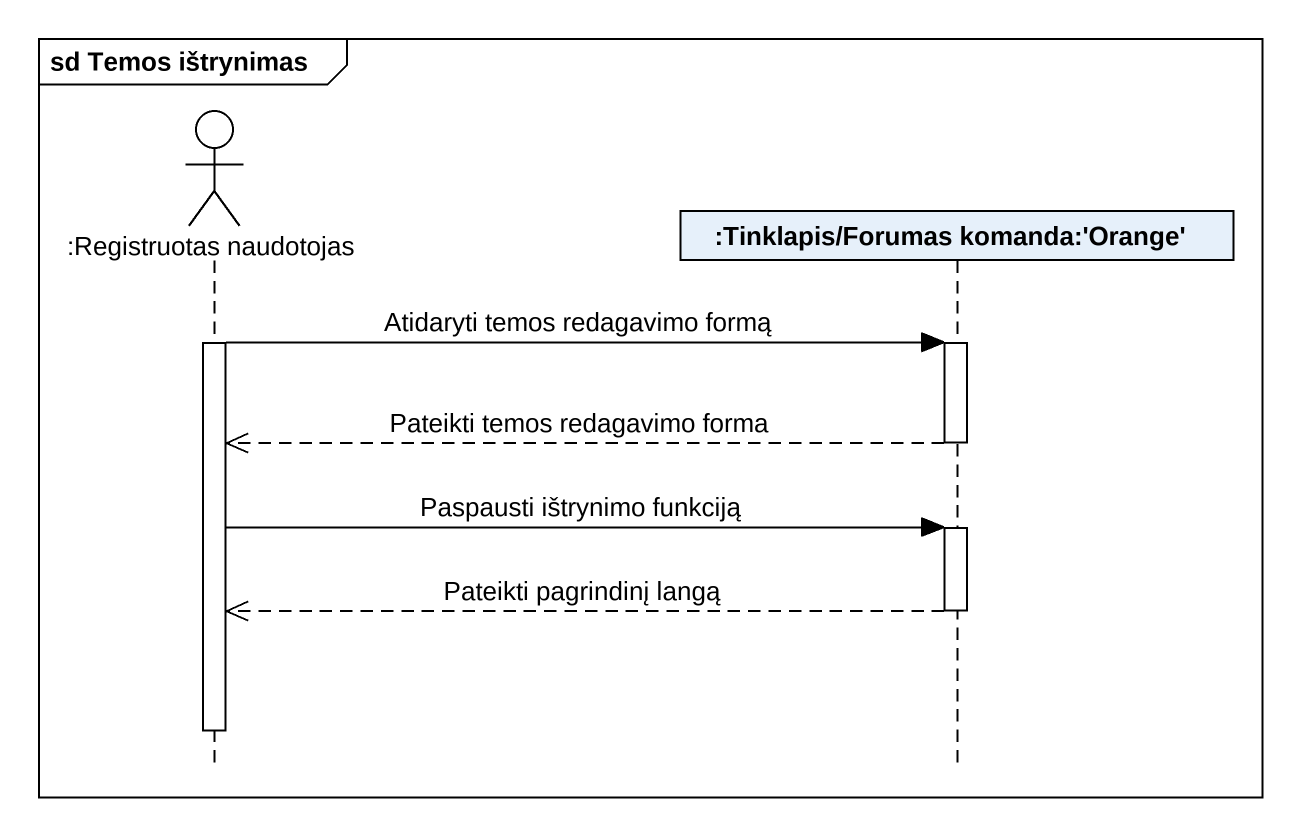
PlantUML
@startuml
mainframe sd Temos ištrynimas
hide footbox
actor ":Registruotas naudotojas" as Registruotas_naudotojas
participant ":Tinklapis/Forumas komanda:'Orange'" as Tinklapis_Forumas_komanda

activate Registruotas_naudotojas
Registruotas_naudotojas -> Tinklapis_Forumas_komanda : Atidaryti temos redagavimo formą
activate Tinklapis_Forumas_komanda
Tinklapis_Forumas_komanda -->> Registruotas_naudotojas : Pateikti temos redagavimo forma
deactivate Tinklapis_Forumas_komanda
Registruotas_naudotojas -> Tinklapis_Forumas_komanda : Paspausti ištrynimo funkciją
activate Tinklapis_Forumas_komanda
Tinklapis_Forumas_komanda -->> Registruotas_naudotojas : Pateikti pagrindinį langą
deactivate Tinklapis_Forumas_komanda
deactivate Registruotas_naudotojas
@enduml
